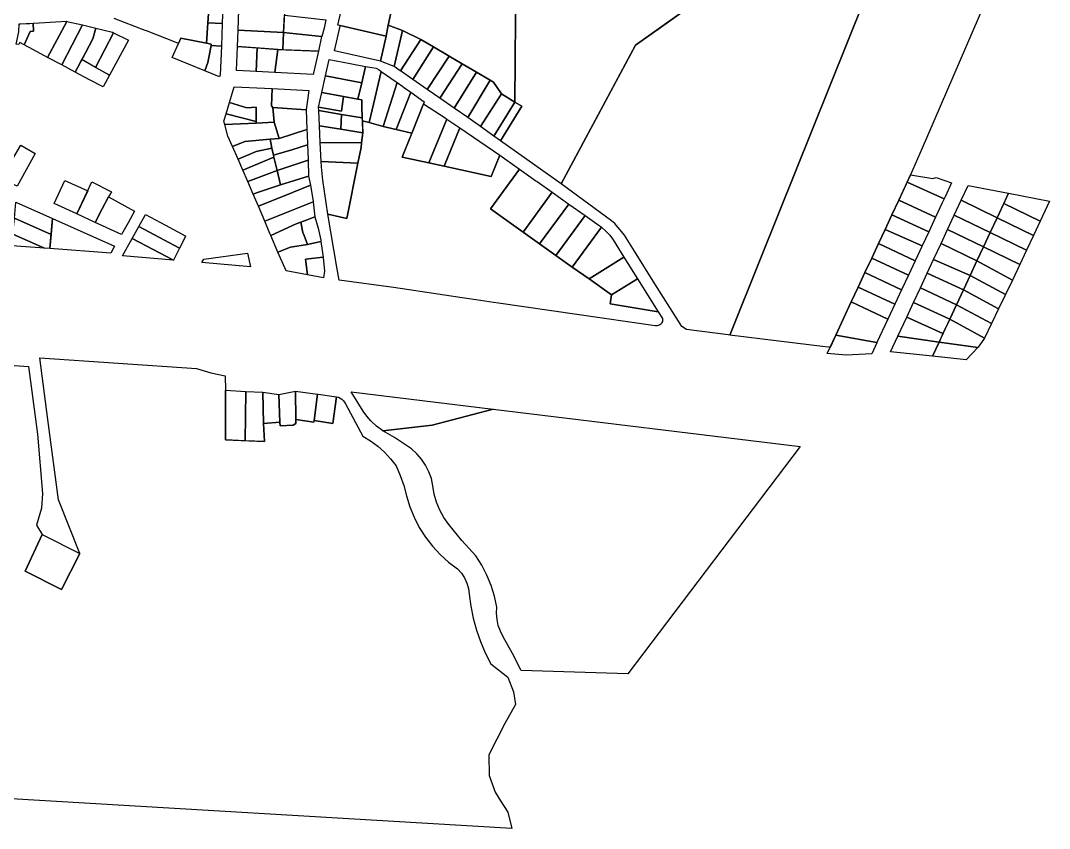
# Model space of a CAD drawing. Header units: millimetres. Extents: x 522658 to 553925, y 7796479 to 7820139.
# Drawn here: x 526772 to 527543, y 7800985 to 7801591 of the extents above; entities that cross this region are included whole.
import ezdxf

# ---------------------------------------------------------------- set-up
doc = ezdxf.new("R2010")
doc.units = ezdxf.units.MM
doc.layers.add('ZONA RESIDENCIAL 2 (ZR_2)', color=2, linetype='Continuous')

msp = doc.modelspace()

# ---------------------------------------------------------------- linework, layer by layer
at = {"layer": 'ZONA RESIDENCIAL 2 (ZR_2)'}
for points in [[(527430.27, 7801671.04), (527326.85, 7801413.05), (527303.66, 7801355.21), (527302.43, 7801355.36), (527271.15, 7801359.23), (527267.75, 7801361.7), (527265.17, 7801365.55), (527247.37, 7801393.52), (527232.19, 7801418.13), (527224.68, 7801430.1), (527217.47, 7801438.73), (527214.9, 7801440.82), (527177.15, 7801468.45), (527219.71, 7801547.76), (527232.98, 7801572.49), (527249.83, 7801584.54), (527305.06, 7801624.05), (527343.5, 7801651.55), (527393.28, 7801687.17), (527430.08, 7801671.12), (527430.27, 7801671.04)], [(527303.66, 7801355.21), (527326.85, 7801413.05), (527430.27, 7801671.04), (527508.68, 7801636.85), (527447.7, 7801495.38), (527439.01, 7801475.22), (527435.73, 7801468.19), (527430.18, 7801456.29), (527425.06, 7801445.33), (527419.98, 7801434.44), (527414.99, 7801423.75), (527409.92, 7801412.88), (527404.85, 7801402.01), (527399.77, 7801391.14), (527394.59, 7801380.04), (527382.97, 7801355.13), (527378.68, 7801345.93), (527378.1, 7801346), (527374.92, 7801346.39), (527303.66, 7801355.21)], [(527047.66, 7801587.55), (527045.97, 7801579.35), (527011.65, 7801587.23), (527009.9, 7801587.63), (527014.09, 7801605.88), (527020.21, 7801632.59), (527055.39, 7801623.62), (527047.66, 7801587.55)], [(527131.7, 7801500.89), (527147.6, 7801526.69), (527142.49, 7801529.83), (527143.24, 7801624.09), (527148.21, 7801631.14), (527246.97, 7801608.17), (527274.05, 7801601.87), (527232.98, 7801572.49), (527177.15, 7801468.45), (527131.7, 7801500.89)], [(527098.87, 7801624.95), (527099.41, 7801600.37), (527111.33, 7801600.63), (527110.81, 7801624.72), (527117.14, 7801624.6), (527143.24, 7801624.09), (527142.49, 7801529.83), (527132.5, 7801535.96), (527126.48, 7801544.89), (527124.09, 7801546.29), (527113.86, 7801552.28), (527102.99, 7801558.65), (527093.31, 7801564.31), (527081.6, 7801571.17), (527071.91, 7801576.83), (527058.3, 7801583.53), (527047.66, 7801587.55), (527055.39, 7801623.62), (527055.74, 7801623.53), (527098.87, 7801624.95)], [(526923.19, 7801588.68), (526912.46, 7801589.32), (526913.9, 7801609.94), (526923.99, 7801609.34), (526923.19, 7801588.68)], [(526969.21, 7801582.06), (526935.06, 7801583.73), (526935.68, 7801598.91), (526969.85, 7801597.03), (526969.21, 7801582.06)], [(526779.2, 7801582.89), (526774.69, 7801572.84), (526771.6, 7801574.5), (526770.73, 7801572.92), (526768.86, 7801573.39), (526770.8, 7801582.52), (526770.93, 7801588.44), (526772.1, 7801588.51), (526776.24, 7801588.74), (526778.93, 7801588.89), (526781.47, 7801589.03), (526781.74, 7801583.03), (526779.2, 7801582.89)], [(526779.2, 7801582.89), (526781.74, 7801583.03), (526781.47, 7801589.03), (526781.97, 7801589.06), (526806.44, 7801590.41), (526806.62, 7801590.37), (526792.33, 7801563.36), (526781.88, 7801568.98), (526774.69, 7801572.84), (526779.2, 7801582.89)], [(526792.33, 7801563.36), (526806.62, 7801590.37), (526818.5, 7801587.66), (526802.89, 7801557.74), (526792.72, 7801563.15), (526792.33, 7801563.36)], [(526923.19, 7801588.68), (526922.55, 7801571.87), (526914.81, 7801572.21), (526914.91, 7801572.73), (526915.02, 7801573.33), (526911.4, 7801574.03), (526912.46, 7801589.32), (526923.19, 7801588.68)], [(527000.95, 7801591.52), (526999.47, 7801585.26), (526997.74, 7801579.07), (526997.71, 7801578.92), (526969.21, 7801582.06), (526969.76, 7801594.96), (527000.95, 7801591.52)], [(526813.08, 7801552.31), (526802.89, 7801557.74), (526818.5, 7801587.66), (526828.44, 7801585.39), (526826.18, 7801577.16), (526820.75, 7801566.88), (526815.03, 7801555.93), (526813.08, 7801552.31)], [(526841.84, 7801581.84), (526828.22, 7801555.86), (526818.03, 7801561.67), (526820.75, 7801566.88), (526826.18, 7801577.16), (526828.44, 7801585.39), (526828.54, 7801585.37), (526841.05, 7801582.23), (526841.84, 7801581.84)], [(526828.22, 7801555.86), (526841.84, 7801581.84), (526852.91, 7801576.38), (526838.61, 7801549.93), (526828.22, 7801555.86)], [(526969.21, 7801582.06), (526968.66, 7801569.05), (526964.84, 7801569.18), (526934.57, 7801571.64), (526935.06, 7801583.73), (526969.21, 7801582.06)], [(526997.71, 7801578.92), (526995.26, 7801568.11), (526968.66, 7801569.05), (526969.21, 7801582.06), (526997.71, 7801578.92)], [(527007.45, 7801568.36), (527011.53, 7801586.7), (527011.65, 7801587.23), (527045.97, 7801579.35), (527041.75, 7801560.58), (527007.45, 7801568.36)], [(527041.75, 7801560.58), (527045.97, 7801579.35), (527047.66, 7801587.55), (527058.3, 7801583.53), (527052, 7801556.57), (527041.75, 7801560.58)], [(527071.91, 7801576.83), (527056.8, 7801553.26), (527056.62, 7801553.38), (527052, 7801556.57), (527058.3, 7801583.53), (527071.91, 7801576.83)], [(526885.8, 7801563.17), (526890.43, 7801573.89), (526892.1, 7801577.76), (526911.4, 7801574.03), (526915.02, 7801573.33), (526914.91, 7801572.73), (526914.81, 7801572.21), (526912.47, 7801559.46), (526910.17, 7801553.2), (526885.8, 7801563.17)], [(527056.8, 7801553.26), (527071.91, 7801576.83), (527081.6, 7801571.17), (527066.04, 7801546.85), (527056.8, 7801553.26)], [(526922.55, 7801571.87), (526921.72, 7801550.29), (526921.08, 7801548.74), (526910.17, 7801553.2), (526912.47, 7801559.46), (526914.81, 7801572.21), (526922.55, 7801571.87)], [(526949.27, 7801570.45), (526948.61, 7801552.67), (526934.16, 7801553.41), (526933.83, 7801553.43), (526934.57, 7801571.64), (526949.27, 7801570.45)], [(526948.61, 7801552.67), (526949.27, 7801570.45), (526964.84, 7801569.18), (526962.69, 7801551.94), (526948.61, 7801552.67)], [(526962.69, 7801551.94), (526964.84, 7801569.18), (526995.26, 7801568.11), (526991.27, 7801550.46), (526962.69, 7801551.94)], [(527093.31, 7801564.31), (527076.81, 7801539.4), (527066.04, 7801546.85), (527081.6, 7801571.17), (527093.31, 7801564.31)], [(526833.94, 7801541.3), (526823.81, 7801546.65), (526813.08, 7801552.31), (526815.03, 7801555.93), (526818.03, 7801561.67), (526838.61, 7801549.93), (526833.94, 7801541.3)], [(527030.59, 7801556.62), (527027.72, 7801544.28), (527000.59, 7801549.41), (527003.44, 7801561.67), (527018.97, 7801558.73), (527030.59, 7801556.62)], [(527102.99, 7801558.65), (527086.39, 7801532.76), (527076.81, 7801539.4), (527093.31, 7801564.31), (527102.99, 7801558.65)], [(527113.86, 7801552.28), (527097.09, 7801525.35), (527086.39, 7801532.76), (527102.99, 7801558.65), (527113.86, 7801552.28)], [(527035.62, 7801524.12), (527033.36, 7801514.51), (527028.21, 7801515.88), (527028.14, 7801517.96), (527027.84, 7801526.27), (527027.7, 7801531.44), (527024.86, 7801531.98), (527027.72, 7801544.28), (527030.59, 7801556.62), (527038.57, 7801555.17), (527040.41, 7801554.18), (527041.74, 7801553.33), (527042.39, 7801552.89), (527035.62, 7801524.12)], [(527053.54, 7801545), (527054.31, 7801544.46), (527043.92, 7801511.45), (527033.36, 7801514.51), (527035.62, 7801524.12), (527042.39, 7801552.89), (527053.54, 7801545)], [(527124.09, 7801546.29), (527107.35, 7801518.25), (527097.09, 7801525.35), (527113.86, 7801552.28), (527124.09, 7801546.29)], [(527014.04, 7801534.02), (526997.72, 7801537.11), (527000.59, 7801549.41), (527027.72, 7801544.28), (527024.86, 7801531.98), (527014.04, 7801534.02)], [(527064.54, 7801537.26), (527053.61, 7801509.19), (527043.92, 7801511.45), (527054.31, 7801544.46), (527058.46, 7801541.6), (527059.85, 7801540.65), (527064.54, 7801537.26)], [(527132.5, 7801535.96), (527116.86, 7801511.47), (527107.35, 7801518.25), (527124.09, 7801546.29), (527126.48, 7801544.89), (527132.5, 7801535.96)], [(526948.55, 7801515.25), (526948.67, 7801526.05), (526941.76, 7801525.56), (526928.63, 7801529.49), (526932.23, 7801541.31), (526954.94, 7801540.2), (526960.63, 7801539.91), (526960.02, 7801527.01), (526961.01, 7801525.81), (526962.12, 7801514.68), (526948.62, 7801514.1), (526948.55, 7801515.25)], [(526986.05, 7801524.03), (526961.01, 7801525.81), (526960.02, 7801527.01), (526960.63, 7801539.91), (526988.17, 7801538.51), (526986.05, 7801524.03)], [(526995.37, 7801525.93), (526997.72, 7801537.11), (527014.04, 7801534.02), (527012.56, 7801523.04), (526995.37, 7801525.93)], [(527053.61, 7801509.19), (527064.54, 7801537.26), (527074.63, 7801529.98), (527073.98, 7801528.42), (527065.66, 7801507.06), (527065.4, 7801506.45), (527053.61, 7801509.19)], [(527116.86, 7801511.47), (527132.5, 7801535.96), (527142.49, 7801529.83), (527126.81, 7801504.38), (527116.86, 7801511.47)], [(526948.55, 7801515.25), (526926.08, 7801521.1), (526928.63, 7801529.49), (526941.76, 7801525.56), (526948.67, 7801526.05), (526948.55, 7801515.25)], [(526995.48, 7801523.46), (526995.37, 7801525.93), (527012.56, 7801523.04), (527014.04, 7801534.02), (527024.86, 7801531.98), (527027.7, 7801531.44), (527027.84, 7801526.27), (527028.14, 7801517.96), (527012.57, 7801520.58), (526995.48, 7801523.46)], [(527078.06, 7801484.2), (527057.98, 7801488.55), (527065.66, 7801507.06), (527073.98, 7801528.42), (527090.36, 7801517.92), (527091.48, 7801517.16), (527078.06, 7801484.2)], [(527131.7, 7801500.89), (527126.81, 7801504.38), (527142.49, 7801529.83), (527147.6, 7801526.69), (527131.7, 7801500.89)], [(526948.62, 7801514.1), (526925.03, 7801513.02), (526924.35, 7801515.43), (526926.08, 7801521.1), (526948.55, 7801515.25), (526948.62, 7801514.1)], [(526986.05, 7801524.03), (526986.64, 7801509.34), (526965.82, 7801502.62), (526962.12, 7801514.68), (526961.01, 7801525.81), (526986.05, 7801524.03)], [(526996.02, 7801512.15), (526995.48, 7801523.46), (527012.57, 7801520.58), (527012.09, 7801509.45), (526996.02, 7801512.15)], [(527012.57, 7801520.58), (527028.14, 7801517.96), (527028.54, 7801506.68), (527012.09, 7801509.45), (527012.57, 7801520.58)], [(526965.82, 7801502.62), (526959.01, 7801502.02), (526940.25, 7801500.34), (526930.86, 7801496.63), (526927.47, 7801504.37), (526925.03, 7801513.02), (526948.62, 7801514.1), (526962.12, 7801514.68), (526965.82, 7801502.62)], [(526996.63, 7801499.43), (526996.02, 7801512.15), (527012.09, 7801509.45), (527028.54, 7801506.68), (527027.64, 7801499.21), (526996.63, 7801499.43)], [(527214.97, 7801385.3), (527213.88, 7801378.6), (527250.01, 7801372.56), (527253.12, 7801367.61), (527253.22, 7801366.85), (527253.18, 7801366.08), (527253.02, 7801365.33), (527252.74, 7801364.62), (527252.34, 7801363.97), (527251.83, 7801363.39), (527251.24, 7801362.9), (527250.57, 7801362.53), (527249.85, 7801362.26), (527249.1, 7801362.13), (527248.33, 7801362.12), (527247.71, 7801362.21), (527130.2, 7801379.1), (527126.39, 7801379.65), (527116.73, 7801381.04), (527103.12, 7801383), (527063.33, 7801389.14), (527051.48, 7801390.76), (527010.73, 7801396.34), (527009.2, 7801406.18), (527002.24, 7801445.76), (527016.52, 7801442.56), (527024.89, 7801484.15), (527027.22, 7801495.7), (527027.64, 7801499.21), (527028.54, 7801506.68), (527028.21, 7801515.88), (527033.36, 7801514.51), (527043.92, 7801511.45), (527065.4, 7801506.45), (527057.98, 7801488.55), (527078.06, 7801484.2), (527089.51, 7801481.72), (527124.81, 7801474.08), (527131.32, 7801490.06), (527146.06, 7801479.59), (527124.19, 7801449.75), (527136.42, 7801441.06), (527148.65, 7801432.38), (527161.07, 7801423.56), (527173.3, 7801414.88), (527185.53, 7801406.2), (527198.18, 7801397.22), (527214.97, 7801385.3)], [(527089.51, 7801481.72), (527078.06, 7801484.2), (527091.48, 7801517.16), (527101.24, 7801510.54), (527089.51, 7801481.72)], [(526961.55, 7801490.08), (526960.44, 7801495.38), (526959.01, 7801502.02), (526965.81, 7801502.62), (526986.64, 7801509.34), (526986.79, 7801505.75), (526987.08, 7801497.88), (526975.44, 7801494.16), (526961.55, 7801490.08)], [(527131.32, 7801490.06), (527124.81, 7801474.08), (527089.51, 7801481.72), (527101.24, 7801510.54), (527131.32, 7801490.06)], [(526757.65, 7801472.36), (526772.19, 7801497.67), (526783.03, 7801491.18), (526769.57, 7801466.77), (526757.65, 7801472.36)], [(526960.44, 7801495.38), (526948.64, 7801492.84), (526935.1, 7801486.96), (526930.86, 7801496.63), (526940.25, 7801500.34), (526959.01, 7801502.02), (526960.44, 7801495.38)], [(526987.51, 7801486.22), (526964.35, 7801478.52), (526961.88, 7801488.58), (526961.55, 7801490.08), (526975.44, 7801494.16), (526987.08, 7801497.88), (526987.49, 7801486.95), (526987.51, 7801486.22)], [(526997.29, 7801485.38), (526996.63, 7801499.43), (527027.64, 7801499.21), (527027.22, 7801495.7), (527024.89, 7801484.15), (526997.29, 7801485.38)], [(526938.64, 7801478.88), (526935.1, 7801486.96), (526948.64, 7801492.84), (526960.44, 7801495.38), (526961.55, 7801490.08), (526961.88, 7801488.58), (526938.64, 7801478.88)], [(526961.88, 7801488.58), (526964.35, 7801478.52), (526942.37, 7801470.38), (526938.64, 7801478.88), (526961.88, 7801488.58)], [(526964.35, 7801478.52), (526987.51, 7801486.22), (526987.52, 7801486.07), (526987.92, 7801474.2), (526966.96, 7801467.73), (526964.35, 7801478.52)], [(527016.52, 7801442.56), (527002.24, 7801445.76), (526998.63, 7801471.19), (526997.5, 7801481.32), (526997.28, 7801485.38), (527024.89, 7801484.15), (527016.52, 7801442.56)], [(526966.96, 7801467.73), (526960.18, 7801465.45), (526949.67, 7801462.03), (526946.48, 7801460.74), (526942.37, 7801470.38), (526964.35, 7801478.52), (526966.96, 7801467.73)], [(526946.48, 7801460.74), (526949.67, 7801462.03), (526960.18, 7801465.45), (526966.96, 7801467.73), (526987.92, 7801474.2), (526989.29, 7801467.53), (526975.84, 7801462.15), (526950.3, 7801451.75), (526946.48, 7801460.74)], [(527170.52, 7801462.23), (527148.65, 7801432.38), (527136.42, 7801441.06), (527124.19, 7801449.75), (527146.06, 7801479.59), (527158.29, 7801470.91), (527159.2, 7801470.26), (527170.52, 7801462.23)], [(527439.01, 7801475.22), (527455.65, 7801472.56), (527458.19, 7801473.2), (527469.78, 7801469.31), (527464.93, 7801458.92), (527464.13, 7801457.21), (527436.54, 7801469.92), (527439.01, 7801475.22)], [(526822.38, 7801463.23), (526814.17, 7801445.98), (526797.26, 7801453.79), (526805.17, 7801471.18), (526822.38, 7801463.23)], [(526840.13, 7801462.62), (526838.09, 7801458.79), (526833.33, 7801449.84), (526827.9, 7801439.64), (526814.17, 7801445.98), (526825.59, 7801469.99), (526840.13, 7801462.62)], [(526950.3, 7801451.75), (526975.84, 7801462.15), (526989.29, 7801467.53), (526991.25, 7801455.41), (526991.28, 7801455.13), (526955.06, 7801440.54), (526950.3, 7801451.75)], [(527462.82, 7801454.39), (527457.74, 7801443.52), (527430.18, 7801456.29), (527435.25, 7801467.17), (527435.73, 7801468.19), (527436.54, 7801469.92), (527464.13, 7801457.21), (527462.82, 7801454.39)], [(527503.9, 7801443.15), (527476.98, 7801456.24), (527482.18, 7801467.38), (527512.49, 7801461.55), (527503.9, 7801443.15)], [(526852.61, 7801439.31), (526847.76, 7801430.47), (526827.9, 7801439.64), (526833.33, 7801449.84), (526838.09, 7801458.79), (526857.46, 7801448.13), (526852.61, 7801439.31)], [(527161.07, 7801423.56), (527148.65, 7801432.38), (527170.52, 7801462.23), (527182.94, 7801453.41), (527161.07, 7801423.56)], [(527536.09, 7801440.63), (527508.9, 7801453.86), (527512.49, 7801461.55), (527543.1, 7801455.66), (527536.09, 7801440.63)], [(526794.92, 7801430.68), (526767.46, 7801442.76), (526768.6, 7801454.71), (526796.06, 7801442.63), (526794.92, 7801430.68)], [(526955.06, 7801440.54), (526991.28, 7801455.13), (526992.57, 7801443.9), (526992.6, 7801443.8), (526989.26, 7801442.54), (526986.95, 7801441.59), (526982.08, 7801439.84), (526978.69, 7801438.62), (526959.58, 7801429.92), (526958.96, 7801431.35), (526955.06, 7801440.54)], [(527195.17, 7801444.73), (527173.3, 7801414.88), (527161.07, 7801423.56), (527182.94, 7801453.41), (527195.17, 7801444.73)], [(527452.62, 7801432.56), (527425.06, 7801445.33), (527430.18, 7801456.29), (527457.74, 7801443.52), (527452.62, 7801432.56)], [(527498.74, 7801432.09), (527471.82, 7801445.18), (527476.98, 7801456.24), (527503.9, 7801443.15), (527498.74, 7801432.09)], [(527536.09, 7801440.63), (527531.09, 7801429.91), (527503.9, 7801443.15), (527508.9, 7801453.86), (527536.09, 7801440.63)], [(526789.92, 7801420.43), (526766.32, 7801430.81), (526767.46, 7801442.76), (526794.92, 7801430.68), (526793.91, 7801420.15), (526789.92, 7801420.43)], [(526793.91, 7801420.15), (526796.06, 7801442.63), (526842.5, 7801421.82), (526839.67, 7801416.67), (526793.91, 7801420.15)], [(526895.74, 7801429.06), (526891.19, 7801420.25), (526860.65, 7801436.45), (526865.49, 7801445.1), (526865.77, 7801445.61), (526880.73, 7801437.46), (526895.83, 7801429.23), (526895.74, 7801429.06)], [(526989.26, 7801442.54), (526992.6, 7801443.8), (526995.07, 7801435.25), (526996.98, 7801426.32), (526997.13, 7801425.28), (526987.14, 7801423.19), (526984.66, 7801429.71), (526983.5, 7801432.13), (526982.08, 7801439.84), (526986.95, 7801441.59), (526989.26, 7801442.54)], [(527207.38, 7801436.02), (527185.53, 7801406.2), (527173.3, 7801414.88), (527195.17, 7801444.73), (527205.75, 7801437.22), (527206.31, 7801436.82), (527207.38, 7801436.02)], [(527447.71, 7801422.04), (527419.98, 7801434.44), (527425.06, 7801445.33), (527452.62, 7801432.56), (527447.71, 7801422.04)], [(527493.71, 7801421.31), (527466.79, 7801434.4), (527471.82, 7801445.18), (527498.74, 7801432.09), (527493.71, 7801421.31)], [(527525.94, 7801418.87), (527498.74, 7801432.09), (527503.9, 7801443.15), (527531.09, 7801429.91), (527525.94, 7801418.87)], [(526886.58, 7801411.33), (526855.69, 7801427.57), (526860.65, 7801436.45), (526891.19, 7801420.25), (526886.58, 7801411.33)], [(526983.5, 7801432.13), (526984.66, 7801429.71), (526987.14, 7801423.19), (526974.24, 7801421.12), (526964.99, 7801417.29), (526959.58, 7801429.92), (526978.69, 7801438.62), (526982.08, 7801439.84), (526983.5, 7801432.13)], [(527224.22, 7801413.59), (527198.18, 7801397.22), (527185.53, 7801406.2), (527207.38, 7801436.02), (527210.63, 7801433.19), (527213.55, 7801430.01), (527216.09, 7801426.53), (527224.22, 7801413.59)], [(526765.5, 7801422.17), (526766.32, 7801430.81), (526789.92, 7801420.43), (526765.5, 7801422.17)], [(526886.58, 7801411.33), (526848.44, 7801414.61), (526855.69, 7801427.57), (526886.58, 7801411.33)], [(527442.48, 7801410.84), (527414.99, 7801423.75), (527419.98, 7801434.44), (527447.71, 7801422.04), (527442.48, 7801410.84)], [(527488.79, 7801410.77), (527461.87, 7801423.86), (527466.79, 7801434.4), (527493.71, 7801421.31), (527488.79, 7801410.77)], [(527520.92, 7801408.09), (527493.71, 7801421.31), (527498.74, 7801432.09), (527525.94, 7801418.87), (527520.92, 7801408.09)], [(526964.99, 7801417.29), (526974.24, 7801421.12), (526987.14, 7801423.19), (526997.13, 7801425.28), (526998.76, 7801413.65), (526985.52, 7801412.19), (526987.01, 7801400.27), (526971.02, 7801403.25), (526964.99, 7801417.29)], [(527442.48, 7801410.84), (527437.41, 7801399.97), (527409.92, 7801412.88), (527414.99, 7801423.75), (527442.48, 7801410.84)], [(527483.66, 7801399.81), (527456.27, 7801411.85), (527461.87, 7801423.86), (527488.79, 7801410.77), (527483.66, 7801399.81)], [(527515.31, 7801396.43), (527488.79, 7801410.77), (527493.71, 7801421.31), (527520.92, 7801408.09), (527515.31, 7801396.43)], [(526909.32, 7801412.14), (526942.04, 7801416.62), (526944.49, 7801406.35), (526907.93, 7801409.49), (526909.32, 7801412.14)], [(526987.01, 7801400.27), (526985.52, 7801412.19), (526998.76, 7801413.65), (526998.8, 7801413.38), (526999.84, 7801403.17), (526999.11, 7801398.01), (526987.01, 7801400.27)], [(527234.43, 7801397.34), (527214.97, 7801385.3), (527198.18, 7801397.22), (527224.22, 7801413.59), (527234.43, 7801397.34)], [(527432.34, 7801389.1), (527404.85, 7801402.01), (527409.92, 7801412.88), (527437.41, 7801399.97), (527432.34, 7801389.1)], [(527483.66, 7801399.81), (527478.61, 7801389.01), (527451.48, 7801401.58), (527456.27, 7801411.85), (527483.66, 7801399.81)], [(527515.31, 7801396.43), (527510.07, 7801385.53), (527483.67, 7801399.81), (527488.79, 7801410.77), (527515.31, 7801396.43)], [(527250.01, 7801372.56), (527213.88, 7801378.6), (527214.97, 7801385.3), (527234.43, 7801397.34), (527250.01, 7801372.56)], [(527427.27, 7801378.23), (527399.77, 7801391.14), (527404.85, 7801402.01), (527432.34, 7801389.1), (527427.27, 7801378.23)], [(527473.43, 7801377.9), (527446.38, 7801390.65), (527451.48, 7801401.58), (527478.61, 7801389.01), (527473.43, 7801377.9)], [(527510.07, 7801385.53), (527504.91, 7801374.79), (527478.63, 7801389), (527483.67, 7801399.81), (527510.07, 7801385.53)], [(527422.09, 7801367.13), (527394.59, 7801380.04), (527399.77, 7801391.14), (527427.27, 7801378.23), (527422.09, 7801367.13)], [(527468.43, 7801367.17), (527441.26, 7801379.69), (527446.38, 7801390.65), (527473.43, 7801377.9), (527468.43, 7801367.17)], [(527499.65, 7801363.85), (527473.44, 7801377.89), (527478.63, 7801389), (527504.91, 7801374.79), (527499.65, 7801363.85)], [(527413.86, 7801349.5), (527382.97, 7801355.13), (527394.59, 7801380.04), (527422.09, 7801367.13), (527413.86, 7801349.5)], [(527463.34, 7801356.23), (527436.14, 7801368.71), (527441.26, 7801379.69), (527468.43, 7801367.17), (527463.34, 7801356.23)], [(527494.36, 7801352.84), (527468.43, 7801367.17), (527473.44, 7801377.89), (527499.65, 7801363.85), (527494.36, 7801352.84)], [(527460.4, 7801349.94), (527429.44, 7801354.35), (527436.14, 7801368.71), (527463.34, 7801356.23), (527460.4, 7801349.94)], [(527494.36, 7801352.84), (527489.71, 7801345.99), (527489.52, 7801345.79), (527460.4, 7801349.94), (527468.43, 7801367.17), (527494.36, 7801352.84)], [(527413.86, 7801349.5), (527413.81, 7801349.39), (527409.9, 7801341.13), (527390.75, 7801340.1), (527376.59, 7801341.46), (527382.97, 7801355.13), (527413.86, 7801349.5)], [(527460.4, 7801349.94), (527455.47, 7801339.36), (527424.01, 7801342.71), (527429.44, 7801354.35), (527460.4, 7801349.94)], [(527489.52, 7801345.79), (527480.75, 7801336.67), (527455.47, 7801339.36), (527460.4, 7801349.94), (527489.52, 7801345.79)], [(526940.77, 7801312.95), (526940.33, 7801275.98), (526925.76, 7801276.51), (526925.76, 7801313.76), (526940.77, 7801312.95)], [(526940.33, 7801275.98), (526940.77, 7801312.95), (526953.74, 7801312.25), (526954.1, 7801288.77), (526954.97, 7801275.45), (526940.33, 7801275.98)], [(526966.46, 7801289.83), (526954.1, 7801288.77), (526953.74, 7801312.25), (526965.68, 7801310.68), (526966.46, 7801289.83)], [(526978.38, 7801288.81), (526976.28, 7801287.64), (526966.56, 7801287.19), (526966.46, 7801289.83), (526965.68, 7801310.68), (526978.06, 7801313.17), (526978.34, 7801291.95), (526978.38, 7801288.81)], [(526991.88, 7801289.75), (526978.34, 7801291.95), (526978.06, 7801313.17), (526994.64, 7801310.92), (526992.06, 7801291.11), (526991.88, 7801289.75)], [(527126.23, 7801299.57), (527080.65, 7801287.66), (527043.56, 7801283.45), (527038.8, 7801286.82), (527034.51, 7801290.77), (527031.46, 7801294.31), (527028.78, 7801298.15), (527019.85, 7801312.5), (527126.23, 7801299.57)], [(527006.21, 7801288.75), (526992.06, 7801291.11), (526994.64, 7801310.92), (526995.07, 7801310.86), (527008.84, 7801308.99), (527006.21, 7801288.75)], [(527043.56, 7801283.45), (527080.65, 7801287.66), (527126.23, 7801299.57), (527356.25, 7801271.6), (527227.1, 7801101.23), (527147.24, 7801103.75), (527140.8, 7801116.54), (527133.79, 7801129.02), (527131.65, 7801133.13), (527130.09, 7801137.48), (527129.12, 7801142.01), (527128.76, 7801146.62), (527129.03, 7801151.24), (527127.25, 7801159.42), (527124.75, 7801167.41), (527121.55, 7801175.14), (527117.68, 7801182.56), (527113.16, 7801189.61), (527102.81, 7801201.13), (527093.05, 7801213.16), (527089.3, 7801218.32), (527086.19, 7801223.89), (527083.78, 7801229.8), (527082.08, 7801235.95), (527081.14, 7801242.26), (527079.91, 7801247.56), (527078.05, 7801252.68), (527075.59, 7801257.53), (527072.55, 7801262.05), (527068.99, 7801266.16), (527064.95, 7801269.81), (527060.5, 7801272.95), (527052.19, 7801278.47), (527043.56, 7801283.45)], [(526802.66, 7801164.48), (526775.48, 7801178.24), (526788.35, 7801205.7), (526816.56, 7801191.41), (526802.66, 7801164.48)]]:
    msp.add_lwpolyline(points, close=True, dxfattribs=at)
for points in [[(526913.9, 7801609.94), (526912.46, 7801589.32), (526911.4, 7801574.03), (526892.1, 7801577.76), (526890.43, 7801573.89), (526889.99, 7801574.06), (526866.35, 7801583.17), (526865.5, 7801583.5), (526842.18, 7801592.49)], [(526674.71, 7801338.81), (526778.06, 7801331.67), (526784.65, 7801280.76), (526788.62, 7801236.47), (526787.66, 7801225.36), (526784.01, 7801212.66), (526788.35, 7801205.7), (526775.48, 7801178.24), (526802.66, 7801164.48), (526816.56, 7801191.41), (526800.56, 7801231.74), (526792.56, 7801291.98), (526786.43, 7801338.1), (526903.94, 7801330.03), (526914.59, 7801326.98), (526925.41, 7801324.63), (526925.76, 7801313.76), (526925.76, 7801276.51), (526954.97, 7801275.45), (526954.1, 7801288.77), (526966.46, 7801289.83), (526966.56, 7801287.19), (526976.28, 7801287.64), (526978.38, 7801288.81), (526978.34, 7801291.95), (526991.88, 7801289.75), (526992.06, 7801291.11), (527006.21, 7801288.75), (527008.84, 7801308.99), (527010.27, 7801308.59), (527011.63, 7801307.96), (527012.86, 7801307.13), (527013.95, 7801306.11), (527014.86, 7801304.94), (527015.58, 7801303.63), (527028.61, 7801279.44), (527034.34, 7801275.9), (527039.75, 7801271.87), (527044.77, 7801267.38), (527049.39, 7801262.47), (527053.56, 7801257.18), (527056.58, 7801249.83), (527059.18, 7801242.32), (527061.35, 7801234.67), (527063.82, 7801226.49), (527067.01, 7801218.57), (527070.9, 7801210.96), (527075.46, 7801203.74), (527080.66, 7801196.96), (527086.44, 7801190.67), (527092.77, 7801184.94), (527099.59, 7801179.79), (527102.46, 7801176.66), (527104.8, 7801173.12), (527106.57, 7801169.25), (527107.7, 7801165.16), (527108.19, 7801160.94), (527109.48, 7801151.86), (527111.35, 7801142.88), (527113.79, 7801134.03), (527116.78, 7801125.36), (527120.33, 7801116.9), (527124.4, 7801108.68), (527137.15, 7801098.78), (527141.6, 7801087.67), (527142.87, 7801078.15), (527134.93, 7801063.86), (527123.02, 7801040.52), (527123.18, 7801024.96), (527127.79, 7801012.42), (527131.75, 7801005.91), (527137.15, 7800997.5), (527140.17, 7800985.28), (526697.57, 7801011.47)]]:
    msp.add_lwpolyline(points, dxfattribs=at)

doc.saveas('drawing.dxf')
